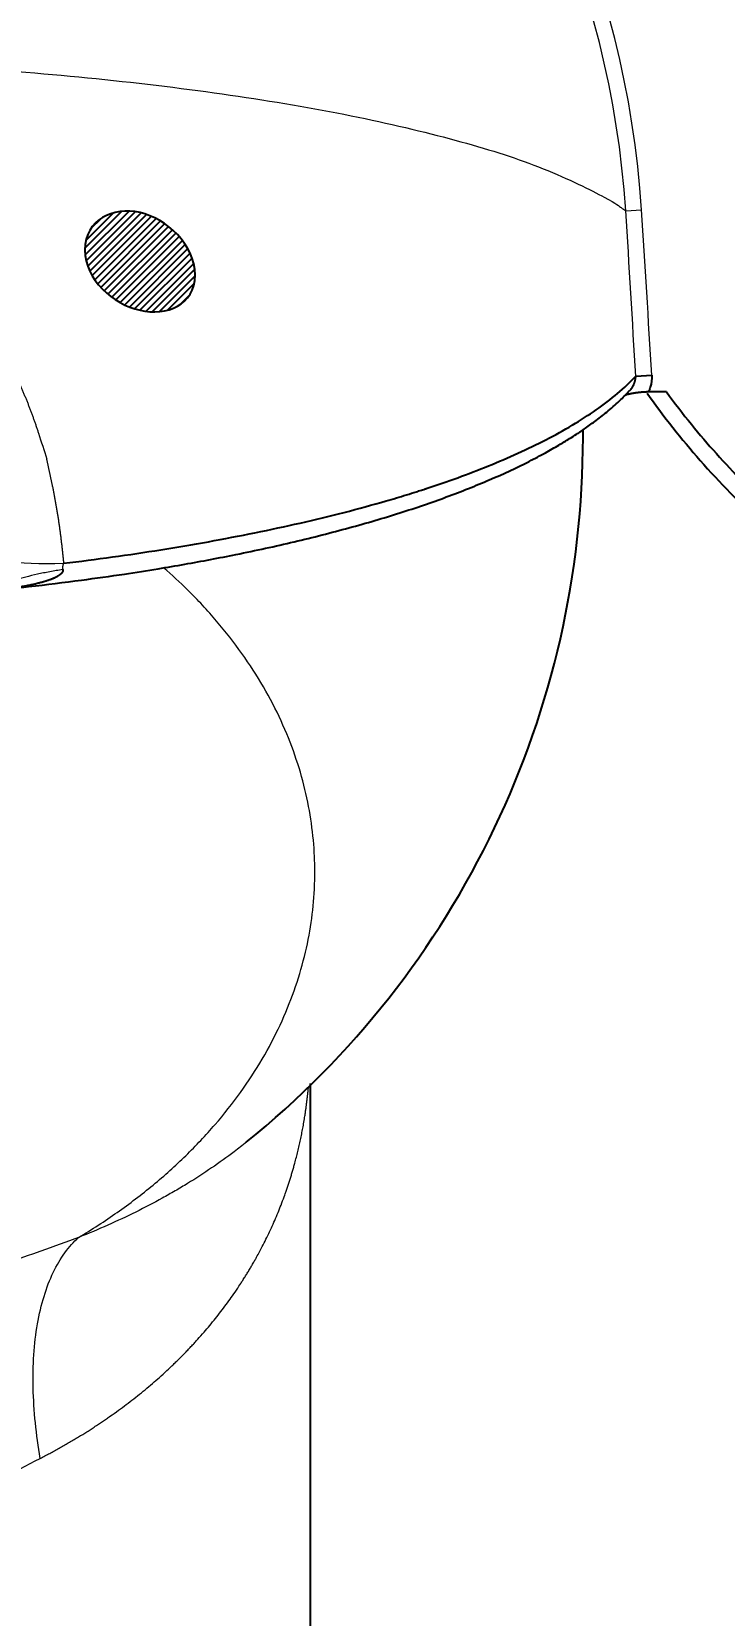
# Model space of a CAD drawing. Header units: millimetres. Extents: x 2151 to 2745, y 1423 to 1843.
# Drawn here: x 2265.4 to 2290.6, y 1554.5 to 1612 of the extents above; entities that cross this region are included whole.
import ezdxf

# ---------------------------------------------------------------- set-up
doc = ezdxf.new("R2010")
doc.units = ezdxf.units.MM
doc.styles.get("Standard").update_dxf_attribs({"font": 'arial.ttf'})
doc.dimstyles.new('ISO-25', dxfattribs={"dimtxt": 2.5, "dimasz": 2.5, "dimexe": 1.25, "dimexo": 0.625, "dimtad": 1, "dimtxsty": 'Standard', "dimcen": 2.5, "dimadec": 0, "dimazin": 0, "dimtfac": 1, "dimtmove": 0, "dimatfit": 3, "dimfxl": 1, "dimarcsym": 0})

# ---------------------------------------------------------------- blocks, each defined once
blk = doc.blocks.new('*D14')
at = {"color": 3, "lineweight": -2, "transparency": 16777216}
for p, q in [((2321.713, 1602.464), (2321.713, 1489.873)), ((2183.48, 1601.101), (2183.48, 1489.873)), ((2188.48, 1491.123), (2316.713, 1491.123))]:
    blk.add_line(p, q, dxfattribs=at)
at = {"color": 3, "transparency": 16777216}
for points in [[(2188.48, 1491.956), (2188.48, 1490.289), (2183.48, 1491.123)], [(2316.713, 1491.956), (2316.713, 1490.289), (2321.713, 1491.123)]]:
    blk.add_solid(points, dxfattribs=at)
at = {"layer": 'Defpoints', "color": 0, "transparency": 16777216}
for p in [(2321.713, 1603.089), (2183.48, 1601.726), (2321.713, 1491.123)]:
    blk.add_point(p, dxfattribs=at)
at = {"color": 3, "transparency": 16777216, "insert": (2242.454, 1496.857), "char_height": 5, "attachment_point": 1}
blk.add_mtext('138.23', dxfattribs=at)
blk = doc.blocks.new('*D18')
at = {"color": 3, "lineweight": -2, "transparency": 16777216}
for p, q in [((2253.167, 1639.234), (2345.274, 1639.234)), ((2344.024, 1516.748), (2344.024, 1634.234)), ((2281.867, 1511.748), (2345.274, 1511.748))]:
    blk.add_line(p, q, dxfattribs=at)
at = {"color": 3, "transparency": 16777216}
for points in [[(2343.191, 1634.234), (2344.858, 1634.234), (2344.024, 1639.234)], [(2343.191, 1516.748), (2344.858, 1516.748), (2344.024, 1511.748)]]:
    blk.add_solid(points, dxfattribs=at)
at = {"layer": 'Defpoints', "color": 0, "transparency": 16777216}
for p in [(2252.542, 1639.234), (2344.024, 1639.234), (2281.242, 1511.748)]:
    blk.add_point(p, dxfattribs=at)
at = {"color": 3, "transparency": 16777216, "insert": (2338.294, 1565.342), "char_height": 5, "attachment_point": 1, "rotation": 90}
blk.add_mtext('127.49', dxfattribs=at)

msp = doc.modelspace()

# ---------------------------------------------------------------- hatches: boundary and pattern name
at = {"linetype": 'Continuous'}
h = msp.add_hatch(dxfattribs=at)
h.set_pattern_fill('JIS_WOOD', color=256, scale=0.25)
h.set_pattern_definition([(45, (2330.76481, 1544.79354), (-0.125, 0.125), [])])
edge = h.paths.add_edge_path()
edge.add_spline(control_points=[(2267.356, 1604.081), (2267.356, 1605.171), (2268.377, 1605.657), (2269.356, 1605.433), (2270.31, 1605.215), (2271.356, 1604.27), (2271.356, 1603.164), (2271.356, 1602.063), (2270.316, 1601.663), (2269.356, 1601.883), (2268.379, 1602.106), (2267.356, 1602.989), (2267.356, 1604.081)], knot_values=[0, 0, 0, 0, 3.705427, 3.705427, 3.705427, 7.458032, 7.458032, 7.458032, 11.230967, 11.230967, 11.230967, 14.920045, 14.920045, 14.920045, 14.920045], degree=3, periodic=0)

# ---------------------------------------------------------------- linework, layer by layer
at = {"linetype": 'Continuous', "lineweight": 18}
msp.add_line((2286.993, 1605.495), (2287.567, 1605.533), dxfattribs=at)
at = {"linetype": 'Continuous', "lineweight": 25}
for p, q in [((2287.355, 1599.491), (2287.935, 1599.524)), ((2288.472, 1598.918), (2287.819, 1598.918)), ((2285.442, 1597.271), (2285.442, 1597.545))]:
    msp.add_line(p, q, dxfattribs=at)
at = {"linetype": 'Continuous', "lineweight": 18}
for radius in [35.1, 34.524]:
    msp.add_arc((2252.542, 1603.234), radius, 3.7558, 44.74528, dxfattribs=at)
at = {"linetype": 'Continuous', "lineweight": 25}
msp.add_arc((2252.542, 1597.271), 32.9, 308.93015, 0, dxfattribs=at)
at = {"linetype": 'Continuous', "lineweight": 18}
for centre, major_axis, ratio, start_param, end_param in [((2252.542, 1556.454), (0, 168.97), 0.213056, 4.969932, 5.006866), ((2252.542, 1556.454), (0, 169.1), 0.216441, 4.969932, 5.006866), ((2252.542, 1597.271), (-32.9, 0), 0.21644, 3.141593, 3.177672), ((2268.528, 1593.695), (-4.972, -0.525), 0.172279, 0.056489, 1.149779)]:
    msp.add_ellipse(centre, major_axis=major_axis, ratio=ratio, start_param=start_param, end_param=end_param, dxfattribs=at)
for points, weights, degree, knots in [([(2252.542, 1611.025), (2279.013, 1611.025), (2286.905, 1605.557), (2286.95, 1605.526), (2286.993, 1605.495)], [1, 0.805647305596, 1, 0.999584163139, 0.999185551151], 2, [0, 0, 0, 0.769632, 0.769632, 1, 1, 1]), ([(2265.731, 1560.201), (2266.982, 1560.845), (2268.118, 1561.571), (2270.229, 1563.227), (2271.202, 1564.178), (2272.849, 1566.211), (2273.527, 1567.289), (2274.603, 1569.582), (2274.997, 1570.798), (2275.344, 1572.58), (2275.422, 1573.13), (2275.472, 1573.687)], [1.00000461411, 1.00000449959, 1.00000437182, 1.00000408578, 1.00000392426, 1.00000358798, 1.00000341374, 1.00000305593, 1.00000287234, 1.00000261465, 1.00000253667, 1.00000245923], 3, [0, 0, 0, 0, 0.216728, 0.216728, 0.444724, 0.444724, 0.672721, 0.672721, 0.900717, 0.900717, 1, 1, 1, 1])]:
    msp.add_rational_spline(points, weights, degree=degree, knots=knots, dxfattribs=at)
at = {"lineweight": -3}
msp.add_open_spline([(2267.356, 1604.081), (2267.356, 1605.171), (2268.377, 1605.657), (2269.356, 1605.433), (2270.31, 1605.215), (2271.356, 1604.27), (2271.356, 1603.164), (2271.356, 1602.063), (2270.316, 1601.663), (2269.356, 1601.883), (2268.379, 1602.106), (2267.356, 1602.989), (2267.356, 1604.081)], degree=3, knots=[0, 0, 0, 0, 3.705427, 3.705427, 3.705427, 7.458032, 7.458032, 7.458032, 11.230967, 11.230967, 11.230967, 14.920045, 14.920045, 14.920045, 14.920045], dxfattribs=at)
at = {"linetype": 'Continuous', "lineweight": 18}
for points, knots in [([(2261.732, 1604.032), (2261.816, 1603.945), (2261.994, 1603.761), (2262.258, 1603.471), (2262.525, 1603.162), (2262.784, 1602.845), (2263.036, 1602.52), (2263.282, 1602.186), (2263.52, 1601.844), (2263.697, 1601.575), (2263.819, 1601.385), (2263.888, 1601.275), (2263.956, 1601.164), (2264.023, 1601.054), (2264.089, 1600.943), (2264.154, 1600.831), (2264.219, 1600.719), (2264.282, 1600.607), (2264.345, 1600.494), (2264.407, 1600.381), (2264.467, 1600.267), (2264.527, 1600.153), (2264.587, 1600.039), (2264.645, 1599.924), (2264.702, 1599.809), (2264.759, 1599.693), (2264.815, 1599.577), (2264.869, 1599.46), (2264.923, 1599.344), (2264.976, 1599.226), (2265.029, 1599.109), (2265.08, 1598.99), (2265.13, 1598.872), (2265.18, 1598.753), (2265.229, 1598.634), (2265.277, 1598.514), (2265.324, 1598.394), (2265.37, 1598.273), (2265.415, 1598.152), (2265.46, 1598.031), (2265.504, 1597.909), (2265.546, 1597.787), (2265.588, 1597.665), (2265.63, 1597.542), (2265.656, 1597.46), (2265.67, 1597.418), (2265.67, 1597.418), (2265.67, 1597.418), (2265.67, 1597.418), (2265.771, 1597.107), (2265.872, 1596.796), (2265.973, 1596.484)], [0, 0, 0, 0, 0.046677, 0.09894, 0.151401, 0.204096, 0.257063, 0.310337, 0.363954, 0.417948, 0.434641, 0.451319, 0.467984, 0.484635, 0.501276, 0.517905, 0.534525, 0.551136, 0.567739, 0.584336, 0.600927, 0.617513, 0.634096, 0.650676, 0.667254, 0.683832, 0.700409, 0.716988, 0.73357, 0.750155, 0.766744, 0.783338, 0.799939, 0.816547, 0.833163, 0.849788, 0.866424, 0.883071, 0.899731, 0.916403, 0.93309, 0.949792, 0.966511, 0.983246, 1, 1, 1, 1, 1, 1, 1.126862, 1.126862, 1.126862, 1.126862]), ([(2265.966, 1596.484), (2266.03, 1596.182), (2266.093, 1595.879), (2266.157, 1595.577), (2266.157, 1595.577), (2266.157, 1595.577), (2266.157, 1595.577), (2266.161, 1595.555), (2266.171, 1595.511), (2266.184, 1595.445), (2266.198, 1595.379), (2266.211, 1595.312), (2266.224, 1595.245), (2266.237, 1595.178), (2266.25, 1595.11), (2266.262, 1595.042), (2266.275, 1594.974), (2266.287, 1594.905), (2266.299, 1594.836), (2266.311, 1594.767), (2266.323, 1594.697), (2266.335, 1594.628), (2266.346, 1594.557), (2266.357, 1594.487), (2266.368, 1594.416), (2266.379, 1594.345), (2266.39, 1594.273), (2266.401, 1594.201), (2266.411, 1594.129), (2266.422, 1594.057), (2266.432, 1593.984), (2266.442, 1593.911), (2266.451, 1593.838), (2266.461, 1593.764), (2266.471, 1593.69), (2266.48, 1593.616), (2266.489, 1593.541), (2266.498, 1593.466), (2266.507, 1593.391), (2266.516, 1593.315), (2266.524, 1593.239), (2266.532, 1593.163), (2266.541, 1593.086), (2266.549, 1593.009), (2266.556, 1592.932), (2266.564, 1592.854), (2266.572, 1592.777), (2266.576, 1592.725), (2266.579, 1592.698)], [-0.317213, -0.317213, -0.317213, -0.317213, 0, 0, 0, 0, 0, 0, 0.022984, 0.046068, 0.069252, 0.092537, 0.115923, 0.13941, 0.162998, 0.186688, 0.21048, 0.234375, 0.258372, 0.282472, 0.306674, 0.330981, 0.35539, 0.379904, 0.404522, 0.429244, 0.454071, 0.479002, 0.504039, 0.529181, 0.554429, 0.579782, 0.605241, 0.630807, 0.656479, 0.682258, 0.708143, 0.734136, 0.760236, 0.786444, 0.812759, 0.839182, 0.865714, 0.892354, 0.919102, 0.945959, 0.972925, 1, 1, 1, 1]), ([(2266.578, 1592.698), (2266.577, 1592.695), (2266.574, 1592.69), (2266.571, 1592.682), (2266.568, 1592.674), (2266.565, 1592.666), (2266.562, 1592.657), (2266.56, 1592.649), (2266.557, 1592.641), (2266.555, 1592.633), (2266.553, 1592.625), (2266.551, 1592.617), (2266.55, 1592.609), (2266.548, 1592.601), (2266.547, 1592.593), (2266.546, 1592.585), (2266.545, 1592.577), (2266.544, 1592.569), (2266.544, 1592.561), (2266.544, 1592.554), (2266.543, 1592.546), (2266.544, 1592.538), (2266.544, 1592.53), (2266.544, 1592.523), (2266.545, 1592.515), (2266.546, 1592.508), (2266.547, 1592.5), (2266.548, 1592.493), (2266.549, 1592.485), (2266.551, 1592.478), (2266.552, 1592.473), (2266.553, 1592.471)], [0, 0, 0, 0, 0.039681, 0.07879, 0.117345, 0.155364, 0.192867, 0.229871, 0.266399, 0.302471, 0.338109, 0.373336, 0.408175, 0.442651, 0.47679, 0.510616, 0.544157, 0.577439, 0.610492, 0.643343, 0.676022, 0.708558, 0.740981, 0.773322, 0.805612, 0.837881, 0.87016, 0.902481, 0.934874, 0.96737, 1, 1, 1, 1]), ([(2267.125, 1568.222), (2267.609, 1568.511), (2268.078, 1568.815), (2268.982, 1569.451), (2269.416, 1569.782), (2270.247, 1570.47), (2270.643, 1570.825), (2271.392, 1571.557), (2271.746, 1571.932), (2272.409, 1572.7), (2272.718, 1573.092), (2273.291, 1573.888), (2273.554, 1574.292), (2274.033, 1575.108), (2274.249, 1575.52), (2274.635, 1576.347), (2274.805, 1576.762), (2275.099, 1577.592), (2275.223, 1578.007), (2275.428, 1578.833), (2275.508, 1579.244), (2275.628, 1580.059), (2275.667, 1580.463), (2275.697, 1581.061), (2275.702, 1581.26), (2275.703, 1581.506), (2275.703, 1581.555), (2275.702, 1581.653), (2275.7, 1581.802), (2275.695, 1581.951), (2275.673, 1582.449), (2275.636, 1582.852), (2275.522, 1583.666), (2275.444, 1584.077), (2275.244, 1584.903), (2275.123, 1585.318), (2274.834, 1586.149), (2274.667, 1586.564), (2274.287, 1587.392), (2274.073, 1587.804), (2273.599, 1588.622), (2273.339, 1589.026), (2272.771, 1589.824), (2272.465, 1590.217), (2271.807, 1590.988), (2271.455, 1591.365), (2270.804, 1592.006), (2270.513, 1592.275), (2270.212, 1592.538)], [0, 0, 0, 0, 0.048197, 0.048197, 0.096395, 0.096395, 0.144592, 0.144592, 0.19279, 0.19279, 0.240987, 0.240987, 0.289185, 0.289185, 0.337382, 0.337382, 0.385579, 0.385579, 0.433777, 0.433777, 0.481974, 0.481974, 0.530172, 0.530172, 0.55427, 0.55427, 0.560295, 0.560295, 0.56632, 0.578369, 0.578369, 0.626566, 0.626566, 0.674764, 0.674764, 0.722961, 0.722961, 0.771159, 0.771159, 0.819356, 0.819356, 0.867554, 0.867554, 0.915751, 0.915751, 0.963948, 0.963948, 1, 1, 1, 1]), ([(2273.224, 1571.685), (2273.078, 1571.567), (2272.407, 1571.042), (2271.678, 1570.546), (2271.008, 1570.136), (2270.933, 1570.09), (2270.782, 1570), (2270.554, 1569.866), (2270.012, 1569.56), (2268.887, 1568.972), (2267.85, 1568.51), (2267.125, 1568.222)], [0, 0, 0, 0, 0.087175, 0.39145, 0.39145, 0.429484, 0.429484, 0.467519, 0.543587, 0.695725, 1, 1, 1, 1]), ([(2267.125, 1568.222), (2265.878, 1567.766), (2264.331, 1567.214), (2262.792, 1566.72), (2262.492, 1566.626)], [0, 0, 0, 0, 0.80487, 1, 1, 1, 1]), ([(2265.731, 1560.201), (2265.658, 1560.632), (2265.599, 1561.064), (2265.513, 1561.919), (2265.486, 1562.342), (2265.467, 1563.169), (2265.476, 1563.573), (2265.528, 1564.351), (2265.572, 1564.725), (2265.695, 1565.435), (2265.774, 1565.77), (2265.966, 1566.396), (2266.078, 1566.685), (2266.333, 1567.214), (2266.474, 1567.453), (2266.783, 1567.877), (2266.949, 1568.063), (2267.125, 1568.222)], [0, 0, 0, 0, 0.125, 0.125, 0.25, 0.25, 0.375, 0.375, 0.5, 0.5, 0.625, 0.625, 0.75, 0.75, 0.875, 0.875, 1, 1, 1, 1]), ([(2252.542, 1555.993), (2254.93, 1555.993), (2257.272, 1556.504), (2259.647, 1557.37), (2259.787, 1557.422), (2260.063, 1557.528), (2260.477, 1557.689), (2261.427, 1558.084), (2263.274, 1558.929), (2264.769, 1559.704), (2265.731, 1560.201)], [0, 0, 0, 0, 0.5, 0.5, 0.53125, 0.53125, 0.5625, 0.625, 0.75, 1, 1, 1, 1])]:
    msp.add_open_spline(points, degree=3, knots=knots, dxfattribs=at)
at = {"linetype": 'Continuous', "lineweight": 25}
for points, degree, knots in [([(2266.579, 1592.698), (2267.77, 1592.841), (2268.951, 1593.005), (2270.693, 1593.282), (2271.845, 1593.478), (2273.537, 1593.801), (2275.183, 1594.156), (2276.775, 1594.541), (2277.795, 1594.819), (2278.543, 1595.035), (2278.912, 1595.145), (2279.335, 1595.277), (2279.544, 1595.344), (2279.648, 1595.378), (2279.7, 1595.395), (2279.726, 1595.403), (2279.739, 1595.407), (2279.745, 1595.409), (2279.748, 1595.41), (2279.75, 1595.411), (2279.751, 1595.411), (2279.751, 1595.411), (2279.751, 1595.411), (2279.751, 1595.411), (2280.135, 1595.537), (2280.516, 1595.668), (2281.268, 1595.942), (2281.64, 1596.084), (2282.369, 1596.38), (2282.728, 1596.534), (2283.427, 1596.852), (2283.767, 1597.016), (2284.426, 1597.356), (2284.745, 1597.532), (2285.354, 1597.894), (2285.645, 1598.08), (2286.196, 1598.464), (2286.454, 1598.661), (2286.934, 1599.068), (2287.155, 1599.276), (2287.355, 1599.491)], 3, [0, 0, 0, 0, 0.125, 0.125, 0.1875, 0.25, 0.3125, 0.375, 0.4375, 0.4375, 0.46875, 0.484375, 0.492188, 0.496094, 0.498047, 0.499023, 0.499512, 0.499756, 0.499878, 0.499939, 0.499969, 0.499985, 0.499985, 0.5, 0.5, 0.5625, 0.5625, 0.625, 0.625, 0.6875, 0.6875, 0.75, 0.75, 0.8125, 0.8125, 0.875, 0.875, 0.9375, 0.9375, 1, 1, 1, 1]), ([(2287.14, 1598.968), (2287.148, 1598.977), (2287.165, 1598.996), (2287.189, 1599.025), (2287.212, 1599.057), (2287.233, 1599.088), (2287.252, 1599.12), (2287.269, 1599.151), (2287.284, 1599.182), (2287.298, 1599.212), (2287.309, 1599.242), (2287.319, 1599.271), (2287.328, 1599.299), (2287.335, 1599.326), (2287.341, 1599.353), (2287.346, 1599.378), (2287.349, 1599.403), (2287.352, 1599.426), (2287.354, 1599.449), (2287.355, 1599.47), (2287.355, 1599.484), (2287.355, 1599.491)], 3, [0, 0, 0, 0, 0.062094, 0.13154, 0.199074, 0.26464, 0.328193, 0.389696, 0.449123, 0.506452, 0.561675, 0.614785, 0.665787, 0.714688, 0.761504, 0.806254, 0.848962, 0.889656, 0.928369, 0.965137, 1, 1, 1, 1]), ([(2287.935, 1599.524), (2287.943, 1599.381), (2287.926, 1599.234), (2287.868, 1599.035), (2287.846, 1598.975), (2287.819, 1598.918)], 3, [0, 0, 0, 0, 0.695516, 0.695516, 1, 1, 1, 1]), ([(2264.619, 1591.785), (2264.852, 1591.807), (2265.741, 1591.896), (2267.132, 1592.072), (2268.695, 1592.291), (2269.94, 1592.487), (2270.979, 1592.664), (2271.921, 1592.836), (2273.27, 1593.099), (2274.981, 1593.473), (2276.968, 1593.979), (2278.812, 1594.522), (2280.513, 1595.104), (2282.083, 1595.728), (2283.249, 1596.271), (2284.058, 1596.698), (2284.544, 1596.974), (2284.915, 1597.198), (2285.237, 1597.404), (2285.563, 1597.624), (2285.952, 1597.905), (2286.387, 1598.251), (2286.797, 1598.613), (2287.036, 1598.862), (2287.135, 1598.972)], 3, [0, 0, 0, 0, 0.02033, 0.078152, 0.126734, 0.165953, 0.197499, 0.228712, 0.260397, 0.335957, 0.411989, 0.488087, 0.564259, 0.641749, 0.72187, 0.758265, 0.789372, 0.815653, 0.833107, 0.85684, 0.88689, 0.923301, 0.966126, 1, 1, 1, 1]), ([(2287.819, 1598.918), (2287.505, 1598.918), (2287.157, 1598.846), (2287.075, 1598.829), (2286.968, 1598.803)], 2, [0, 0, 0, 0.733827, 0.733827, 1, 1, 1]), ([(2287.769, 1598.878), (2288.371, 1598.026), (2289.674, 1596.375), (2291.838, 1594.161), (2293.426, 1592.876), (2294.222, 1592.3)], 3, [0, 0, 0, 0, 0.336951, 0.682797, 1, 1, 1, 1]), ([(2288.472, 1598.918), (2288.764, 1598.519), (2289.065, 1598.128), (2289.963, 1597.022), (2290.586, 1596.327), (2291.993, 1594.901), (2292.788, 1594.176), (2293.932, 1593.253), (2294.247, 1593.011), (2294.568, 1592.778)], 3, [0, 0, 0, 0, 0.170433, 0.170433, 0.492226, 0.492226, 0.862954, 0.862954, 1, 1, 1, 1]), ([(2266.553, 1592.471), (2266.553, 1592.469), (2266.554, 1592.466), (2266.555, 1592.461), (2266.555, 1592.456), (2266.556, 1592.451), (2266.556, 1592.446), (2266.556, 1592.441), (2266.556, 1592.436), (2266.555, 1592.431), (2266.554, 1592.426), (2266.553, 1592.421), (2266.552, 1592.416), (2266.551, 1592.411), (2266.549, 1592.406), (2266.547, 1592.401), (2266.545, 1592.395), (2266.543, 1592.39), (2266.54, 1592.385), (2266.537, 1592.38), (2266.534, 1592.374), (2266.531, 1592.369), (2266.527, 1592.364), (2266.524, 1592.358), (2266.52, 1592.353), (2266.515, 1592.348), (2266.511, 1592.342), (2266.506, 1592.337), (2266.501, 1592.331), (2266.496, 1592.326), (2266.491, 1592.32), (2266.485, 1592.315), (2266.479, 1592.309), (2266.473, 1592.304), (2266.467, 1592.298), (2266.46, 1592.293), (2266.453, 1592.287), (2266.446, 1592.282), (2266.439, 1592.276), (2266.432, 1592.271), (2266.424, 1592.265), (2266.416, 1592.259), (2266.408, 1592.254), (2266.399, 1592.248), (2266.391, 1592.243), (2266.382, 1592.237), (2266.373, 1592.232), (2266.363, 1592.226), (2266.354, 1592.22), (2266.344, 1592.215), (2266.334, 1592.209), (2266.323, 1592.204), (2266.313, 1592.198), (2266.302, 1592.192), (2266.291, 1592.187), (2266.28, 1592.181), (2266.268, 1592.176), (2266.257, 1592.17), (2266.245, 1592.164), (2266.233, 1592.159), (2266.22, 1592.153), (2266.208, 1592.148), (2266.195, 1592.142), (2266.182, 1592.137), (2266.168, 1592.131), (2266.155, 1592.125), (2266.141, 1592.12), (2266.127, 1592.114), (2266.113, 1592.109), (2266.098, 1592.103), (2266.084, 1592.098), (2266.069, 1592.092), (2266.053, 1592.087), (2266.038, 1592.082), (2266.022, 1592.076), (2266.006, 1592.071), (2265.99, 1592.065), (2265.974, 1592.06), (2265.957, 1592.055), (2265.941, 1592.049), (2265.924, 1592.044), (2265.906, 1592.039), (2265.889, 1592.033), (2265.871, 1592.028), (2265.853, 1592.023), (2265.835, 1592.018), (2265.782, 1592.002), (2265.689, 1591.978), (2265.553, 1591.945), (2265.403, 1591.912), (2265.242, 1591.88), (2265.102, 1591.855), (2264.987, 1591.836), (2264.898, 1591.822), (2264.804, 1591.808), (2264.704, 1591.794), (2264.598, 1591.78), (2264.486, 1591.766), (2264.409, 1591.757), (2264.37, 1591.753)], 3, [0, 0, 0, 0, 0.002136, 0.004259, 0.006372, 0.008482, 0.010591, 0.012705, 0.014828, 0.016964, 0.019117, 0.021292, 0.023493, 0.025723, 0.027986, 0.030286, 0.032627, 0.035011, 0.037442, 0.039922, 0.042455, 0.045042, 0.047686, 0.05039, 0.053155, 0.055983, 0.058877, 0.061838, 0.064867, 0.067966, 0.071137, 0.07438, 0.077697, 0.081089, 0.084558, 0.088103, 0.091726, 0.095428, 0.099209, 0.103071, 0.107013, 0.111038, 0.115144, 0.119334, 0.123607, 0.127963, 0.132404, 0.13693, 0.141541, 0.146238, 0.15102, 0.155889, 0.160844, 0.165887, 0.171016, 0.176234, 0.181539, 0.186931, 0.192413, 0.197982, 0.20364, 0.209387, 0.215223, 0.221149, 0.227163, 0.233267, 0.239461, 0.245745, 0.252118, 0.258581, 0.265135, 0.271779, 0.278513, 0.285337, 0.292252, 0.299258, 0.306354, 0.313541, 0.320819, 0.328187, 0.335647, 0.343197, 0.350839, 0.358571, 0.366395, 0.37431, 0.382316, 0.435997, 0.494883, 0.558963, 0.62822, 0.702634, 0.737769, 0.775365, 0.815414, 0.857911, 0.902846, 0.950212, 1, 1, 1, 1])]:
    msp.add_open_spline(points, degree=degree, knots=knots, dxfattribs=at)
at = {"linetype": 'Continuous', "lineweight": 18}
msp.add_rational_spline([(2266.553, 1592.47), (2263.774, 1592.04), (2263.704, 1591.377)], [1, 0.851311454212, 1], degree=2, dxfattribs=at)
at = {"linetype": 'Continuous', "lineweight": 25}
msp.add_open_spline([(2275.542, 1518.748), (2275.542, 1573.814)], degree=1, dxfattribs=at)

# ---------------------------------------------------------------- dimensions: what is measured, and where the dimension line sits
dim = msp.add_linear_dim(base=(2344.024, 1639.234), p1=(2281.242, 1511.748), p2=(2252.542, 1639.234), angle=90, dimstyle='ISO-25', override={"dimtxt": 5, "dimasz": 5, "dimdsep": 46, "dimcen": 5, "dimclrd": 3, "dimclre": 3, "dimclrt": 3, "dimfxl": 1.25})
dim.commit()
dim.dimension.update_dxf_attribs({"geometry": '*D18', "text_midpoint": (2344.024, 1575.491), "dimtype": 160})
dim = msp.add_linear_dim(base=(2321.713, 1491.123), p1=(2183.48, 1601.726), p2=(2321.713, 1603.089), dimstyle='ISO-25', override={"dimtxt": 5, "dimasz": 5, "dimdsep": 46, "dimcen": 5, "dimclrd": 3, "dimclre": 3, "dimclrt": 3, "dimfxl": 1.25})
dim.commit()
dim.dimension.update_dxf_attribs({"geometry": '*D14', "text_midpoint": (2252.597, 1491.123), "dimtype": 160})

doc.saveas('drawing.dxf')
